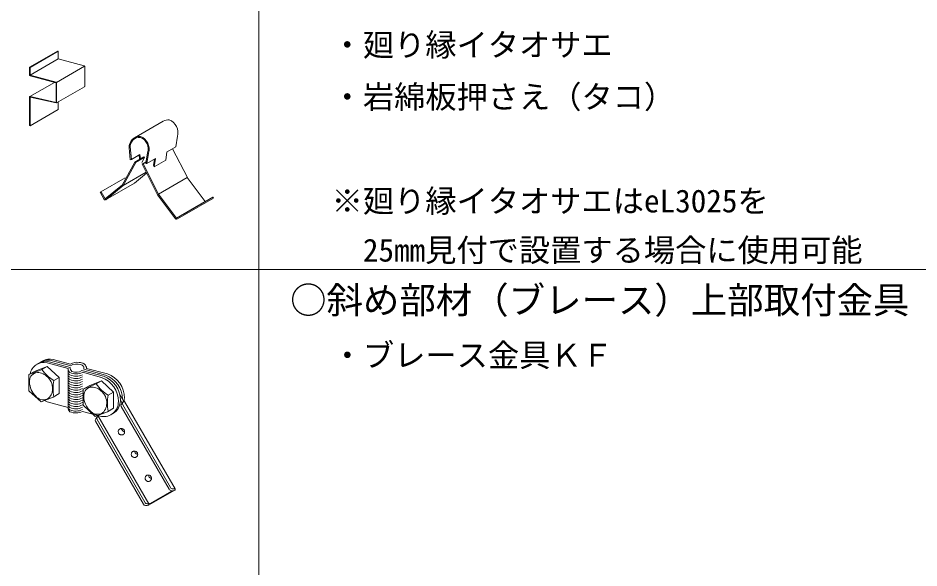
# Model space of a CAD drawing. Units: millimetres on the paper, enlarged 10 times, with parts at other scales. Extents: x -1950 to 1950, y -1345 to 1325.
# Drawn here: x -930.7 to -497.9, y 524.8 to 788.9 of the extents above; entities that cross this region are included whole.
import ezdxf
from ezdxf.enums import TextEntityAlignment as Align

# ---------------------------------------------------------------- set-up
doc = ezdxf.new("R2010")
doc.units = ezdxf.units.MM
doc.header["$LTSCALE"] = 10
for name, color, linetype, lineweight in [('1-B_太線１', 3, 'Continuous', 18), ('F-1_中線', 7, 'Continuous', 18), ('F-3_太線２', 3, 'Continuous', 18)]:
    doc.layers.add(name, color=color, linetype=linetype, lineweight=lineweight)
doc.layers.add('F-6_文字', color=7, linetype='Continuous')
doc.styles.add('ＭＳ ゴシック', font='')
doc.styles.get('ＭＳ ゴシック').set_extended_font_data('MS Gothic')

msp = doc.modelspace()

# ---------------------------------------------------------------- linework, layer by layer
at = {"layer": '1-B_太線１'}
for p, q in [((-919.71, 623.75), (-918.75, 624.31)), ((-916.74, 623.33), (-906.63, 620.62)), ((-915.78, 623.88), (-905.67, 621.18)), ((-914.81, 624.44), (-905.88, 622.05)), ((-913.85, 624.99), (-905.51, 622.76)), ((-925.46, 617.68), (-922.54, 619.36)), ((-921.64, 622.64), (-920.68, 623.2)), ((-919.26, 620.2), (-916.74, 621.66)), ((-906.63, 620.62), (-906.63, 601.87)), ((-905.88, 622.05), (-905.51, 621.95)), ((-900.06, 619.67), (-889.7, 616.9)), ((-899.1, 620.23), (-888.73, 617.45)), ((-897.8, 620.69), (-887.77, 618.01)), ((-925.46, 609.97), (-925.46, 617.68)), ((-913.46, 614.8), (-910.93, 616.25)), ((-910.93, 608.54), (-910.93, 616.25)), ((-899.78, 618.79), (-890.66, 616.34)), ((-893.18, 613.22), (-890.66, 614.67)), ((-899.38, 610.69), (-896.46, 612.38)), ((-899.38, 602.98), (-899.38, 610.69)), ((-913.86, 606.86), (-910.93, 608.54)), ((-887.38, 607.81), (-884.85, 609.27)), ((-884.85, 601.56), (-884.85, 609.27)), ((-879.92, 604.76), (-881.85, 608.11)), ((-916.74, 604.58), (-906.63, 601.87)), ((-916.59, 604.49), (-916.55, 604.53)), ((-880.73, 603.94), (-881.55, 605.35)), ((-881.1, 602.38), (-858.16, 562.64)), ((-881.02, 603.56), (-880.35, 604.43)), ((-880.43, 603.24), (-857.48, 563.5)), ((-879.51, 604.84), (-879.5, 604.84)), ((-899.78, 600.04), (-890.66, 597.59)), ((-893.35, 596.44), (-892.68, 597.31)), ((-892.42, 598.06), (-867.94, 555.67)), ((-887.78, 599.87), (-884.85, 601.56)), ((-886.05, 598.46), (-885.09, 599.02)), ((-893.43, 595.26), (-870.49, 555.52)), ((-892.76, 596.12), (-869.82, 556.38)), ((-867.64, 555.14), (-855.36, 562.23)), ((-867.02, 555.84), (-856.87, 561.7)), ((-856.93, 561.93), (-856.84, 561.93)), ((-856.47, 561.93), (-855.32, 562.24)), ((-868.59, 555.67), (-867.94, 555.67))]:
    msp.add_line(p, q, dxfattribs=at)
for points in [[(-922.54, 619.36), (-916.74, 621.66), (-910.93, 616.25)], [(-896.46, 612.38), (-890.66, 614.67), (-884.85, 609.27)], [(-925.46, 609.97), (-919.66, 604.56), (-913.86, 606.86)], [(-899.38, 602.98), (-893.58, 597.57), (-887.78, 599.87)], [(-856.26, 562.79), (-855.22, 562.79), (-879.5, 604.84)], [(-880.95, 591.83), (-880.92, 591.56), (-880.85, 591.29), (-880.73, 591.04), (-880.57, 590.82), (-880.38, 590.63), (-880.16, 590.47), (-879.91, 590.35), (-879.65, 590.28), (-879.48, 590.26)], [(-880.95, 591.83), (-880.92, 591.56), (-880.85, 591.29), (-880.73, 591.04), (-880.57, 590.82), (-880.38, 590.63), (-880.16, 590.47), (-879.91, 590.35), (-879.65, 590.28), (-879.48, 590.26)], [(-874.68, 580.98), (-874.65, 580.71), (-874.58, 580.44), (-874.46, 580.19), (-874.31, 579.97), (-874.11, 579.77), (-873.89, 579.62), (-873.65, 579.5), (-873.39, 579.43), (-873.21, 579.4)], [(-874.68, 580.98), (-874.65, 580.71), (-874.58, 580.44), (-874.46, 580.19), (-874.31, 579.97), (-874.11, 579.77), (-873.89, 579.62), (-873.65, 579.5), (-873.39, 579.43), (-873.21, 579.4)], [(-868.04, 569.47), (-868.01, 569.2), (-867.94, 568.93), (-867.82, 568.68), (-867.66, 568.46), (-867.47, 568.26), (-867.25, 568.11), (-867, 567.99), (-866.74, 567.92), (-866.57, 567.89)], [(-868.04, 569.47), (-868.01, 569.2), (-867.94, 568.93), (-867.82, 568.68), (-867.66, 568.46), (-867.47, 568.26), (-867.25, 568.11), (-867, 567.99), (-866.74, 567.92), (-866.57, 567.89)]]:
    msp.add_lwpolyline(points, dxfattribs=at)
for points in [[(-880.35, 588.84), (-880.12, 588.98), (-879.91, 589.15), (-879.74, 589.36), (-879.61, 589.6), (-879.52, 589.85), (-879.48, 590.12), (-879.49, 590.39), (-879.54, 590.66), (-879.63, 590.92), (-879.77, 591.16), (-879.95, 591.37), (-880.15, 591.55), (-880.39, 591.68), (-880.64, 591.78), (-880.91, 591.83), (-881.18, 591.83), (-881.44, 591.78), (-881.69, 591.69), (-881.92, 591.55), (-882.13, 591.38), (-882.3, 591.17), (-882.43, 590.93), (-882.52, 590.68), (-882.56, 590.41), (-882.55, 590.14), (-882.5, 589.87), (-882.41, 589.61), (-882.27, 589.37), (-882.09, 589.16), (-881.89, 588.98), (-881.65, 588.85), (-881.4, 588.75), (-881.13, 588.7), (-880.86, 588.7), (-880.6, 588.75)], [(-874.08, 577.99), (-873.85, 578.13), (-873.65, 578.3), (-873.48, 578.51), (-873.35, 578.75), (-873.26, 579), (-873.22, 579.27), (-873.22, 579.54), (-873.27, 579.81), (-873.37, 580.07), (-873.51, 580.31), (-873.68, 580.52), (-873.89, 580.69), (-874.12, 580.83), (-874.38, 580.93), (-874.64, 580.98), (-874.91, 580.98), (-875.18, 580.93), (-875.43, 580.84), (-875.66, 580.7), (-875.86, 580.53), (-876.03, 580.32), (-876.16, 580.08), (-876.25, 579.83), (-876.29, 579.56), (-876.29, 579.28), (-876.24, 579.02), (-876.14, 578.76), (-876.01, 578.52), (-875.83, 578.31), (-875.62, 578.13), (-875.39, 578), (-875.13, 577.9), (-874.87, 577.85), (-874.6, 577.85), (-874.33, 577.9)], [(-867.44, 566.48), (-867.21, 566.62), (-867, 566.79), (-866.83, 567), (-866.7, 567.24), (-866.61, 567.49), (-866.57, 567.76), (-866.58, 568.03), (-866.63, 568.3), (-866.72, 568.56), (-866.86, 568.8), (-867.04, 569.01), (-867.24, 569.18), (-867.48, 569.32), (-867.73, 569.42), (-868, 569.47), (-868.27, 569.47), (-868.53, 569.42), (-868.78, 569.33), (-869.01, 569.19), (-869.22, 569.02), (-869.39, 568.81), (-869.52, 568.57), (-869.61, 568.32), (-869.65, 568.05), (-869.64, 567.77), (-869.59, 567.51), (-869.5, 567.25), (-869.36, 567.01), (-869.18, 566.8), (-868.98, 566.62), (-868.74, 566.49), (-868.49, 566.39), (-868.22, 566.34), (-867.95, 566.34), (-867.69, 566.39)]]:
    msp.add_lwpolyline(points, close=True, dxfattribs=at)
for centre, radius, start, end in [((-918.34, 616.93), 6.59, 75.9384, 170.3681), ((-917.38, 617.49), 6.59, 75.9384, 120), ((-916.42, 618.04), 6.59, 75.9384, 124.8271), ((-915.46, 618.6), 6.59, 75.9384, 120), ((-902.34, 617.12), 6.47, 81.1654, 119.3614), ((-901.42, 619.1), 4.42, 58.359, 89.0192), ((-948.58, 685.81), 71.86, 289.102, 294.0793), ((-904.4, 630.34), 17.98, 214.2885, 239.7653), ((-904.31, 620.46), 2.33, 176.0109, 231.2464), ((-903.34, 621.01), 2.33, 176.0109, 231.2464), ((-902.32, 616.31), 6.47, 73.7143, 119.3614), ((-902.85, 623.62), 4.84, 246.2334, 305.2462), ((-900.79, 620.74), 1.76, 343.0242, 81.0423), ((-901.62, 617.39), 6.04, 61.5648, 65.316), ((-900.68, 620.56), 2.88, 2.7081, 47.9103), ((-920.99, 614.54), 4.23, 105.6664, 185.5591), ((-921.26, 612.42), 6.26, 46.5727, 98.011), ((-921.83, 611.06), 7.66, 357.677, 50.4184), ((-895.16, 610.94), 18.7, 168.1028, 191.8972), ((-904.31, 619.34), 2.33, 210.76, 231.2464), ((-904.31, 618.22), 2.33, 210.76, 231.2464), ((-904.31, 617.1), 2.33, 210.76, 231.2464), ((-904.31, 615.98), 2.33, 210.76, 231.2464), ((-902.92, 624.78), 6.77, 245.1415, 297.6157), ((-902.92, 623.66), 6.77, 245.1415, 297.6157), ((-902.92, 622.55), 6.77, 245.1415, 297.6157), ((-902.92, 621.43), 6.77, 245.1415, 297.6157), ((-894.71, 604.83), 12.2, 359.7649, 70.6098), ((-893.75, 605.39), 12.2, 359.7649, 70.6098), ((-892.79, 605.94), 12.2, 359.8703, 70.6098), ((-891.82, 606.5), 12.2, 359.7649, 70.6098), ((-915.03, 614.55), 10.18, 182.3285, 225.2208), ((-919.65, 610.58), 5.47, 302.4982, 1.7776), ((-904.31, 614.86), 2.33, 210.76, 231.2464), ((-904.31, 613.74), 2.33, 210.76, 231.2464), ((-904.31, 612.63), 2.33, 210.76, 231.2464), ((-904.31, 611.51), 2.33, 210.76, 231.2464), ((-902.92, 620.31), 6.77, 245.1415, 297.6157), ((-902.92, 619.19), 6.77, 245.1415, 297.6157), ((-902.92, 618.07), 6.77, 245.1415, 297.6157), ((-902.92, 616.95), 6.77, 245.1415, 297.6157), ((-894.91, 607.55), 4.23, 105.6664, 185.5591), ((-922.5, 678.83), 71.86, 289.102, 294.0793), ((-895.18, 605.43), 6.26, 46.5727, 98.011), ((-878.32, 623.35), 17.98, 214.2885, 239.7653), ((-918.54, 610.34), 4.74, 219.5172, 292.7041), ((-904.31, 610.39), 2.33, 210.76, 231.2464), ((-904.31, 609.27), 2.33, 210.76, 231.2464), ((-904.31, 608.15), 2.33, 210.76, 231.2464), ((-902.92, 615.83), 6.77, 245.1415, 297.6157), ((-902.92, 614.71), 6.77, 245.1415, 297.6157), ((-902.92, 613.59), 6.77, 245.1415, 297.6157), ((-902.92, 612.47), 6.77, 245.1415, 297.6157), ((-888.95, 607.56), 10.18, 182.3285, 225.2208), ((-895.75, 604.07), 7.66, 357.677, 50.4184), ((-869.08, 603.96), 18.7, 168.1028, 191.8972), ((-886.72, 606.27), 7.09, 348.0578, 1.4138), ((-911.02, 617.26), 13.91, 239.9354, 245.7322), ((-904.31, 601.71), 2.33, 176.0109, 231.2464), ((-904.31, 607.03), 2.33, 210.76, 231.2464), ((-904.31, 605.91), 2.33, 210.76, 231.2464), ((-904.31, 604.79), 2.33, 210.76, 231.2464), ((-904.31, 603.67), 2.33, 210.76, 231.2464), ((-902.92, 611.35), 6.77, 245.1415, 297.6157), ((-902.92, 610.24), 6.77, 245.1415, 297.6157), ((-902.92, 609.12), 6.77, 245.1415, 297.6157), ((-902.92, 608), 6.77, 245.1415, 297.6157), ((-889.6, 604.61), 7.09, 261.4338, 1.4138), ((-893.57, 603.59), 5.47, 302.4982, 1.7776), ((-888.64, 605.16), 7.09, 300, 1.4138), ((-880.18, 602.91), 1.06, 142.1231, 210), ((-879.51, 603.78), 1.06, 90, 210), ((-904.31, 602.59), 2.33, 210.76, 231.2464), ((-902.92, 606.92), 6.77, 245.1415, 297.6157), ((-902.92, 606.03), 6.77, 245.1415, 297.6157), ((-892.46, 603.35), 4.74, 219.5172, 292.7041), ((-891.84, 596.65), 1.06, 108.9254, 210), ((-892.51, 595.79), 1.06, 142.1231, 210), ((-856.26, 564.21), 1.42, 210, 270), ((-855.54, 562.57), 0.394, 303.8977, 35.2927), ((-856.93, 563.35), 1.42, 210, 270), ((-856.91, 561.82), 0.127, 284.5215, 58.4028), ((-869.26, 556.23), 1.42, 210, 263.4076), ((-868.59, 557.09), 1.42, 210, 270), ((-869.3, 559.53), 4.71, 268.4706, 286.2251), ((-872.22, 566.3), 12.06, 290.5748, 292.3373), ((-868.17, 559.5), 3.83, 273.2956, 287.4367)]:
    msp.add_arc(centre, radius, start, end, dxfattribs=at)
at = {"layer": 'F-1_中線'}
for p, q in [((-925.21, 765.28), (-911.7, 773.08)), ((-924.94, 765.21), (-911.43, 773.01)), ((-924.94, 761.51), (-911.43, 769.31)), ((-911.43, 769.31), (-898.92, 765.96)), ((-925.21, 765.28), (-924.94, 765.21)), ((-925.21, 765.28), (-925.21, 761.57)), ((-924.94, 765.21), (-924.94, 761.51)), ((-912.25, 758.04), (-898.74, 765.84)), ((-898.66, 765.64), (-898.66, 756.19)), ((-913.19, 758.06), (-925.08, 751.19)), ((-924.94, 761.51), (-912.43, 758.16)), ((-924.94, 761.21), (-912.43, 757.86)), ((-912.43, 757.86), (-912.43, 748.44)), ((-912.17, 757.84), (-912.17, 748.39)), ((-898.76, 755.97), (-912.29, 748.16)), ((-925.21, 750.98), (-925.21, 737.28)), ((-924.94, 751.22), (-912.43, 748.44)), ((-924.94, 750.92), (-924.94, 737.21)), ((-912.42, 748.14), (-924.94, 750.92)), ((-924.94, 737.21), (-911.43, 745.01)), ((-911.43, 748.65), (-911.43, 745.01)), ((-925.21, 737.28), (-924.94, 737.21)), ((-874.78, 731.39), (-860.93, 739.39)), ((-854.16, 732.13), (-854.97, 727.03)), ((-876.8, 720.92), (-877.33, 726.58)), ((-876.26, 720.97), (-876.83, 727.04)), ((-872.53, 723.13), (-872.27, 721.13)), ((-859.15, 724.62), (-859.77, 720.72)), ((-859.13, 724.63), (-854.97, 727.03)), ((-856.42, 726.2), (-849.34, 712.29)), ((-874.6, 719.78), (-880.63, 708.73)), ((-874.14, 719.53), (-880.17, 708.48)), ((-876.8, 720.92), (-876.26, 720.97)), ((-874.6, 719.79), (-870.32, 722.26)), ((-874.14, 719.53), (-874.59, 719.79)), ((-869.87, 721.99), (-871.2, 719.55)), ((-871.12, 718.73), (-869.21, 719.84)), ((-871.11, 718.72), (-871.12, 718.73)), ((-871.11, 718.72), (-863.65, 704.06)), ((-870.65, 718.95), (-863.19, 704.29)), ((-865.08, 721.2), (-865.55, 718.26)), ((-864.69, 721.42), (-865.31, 717.52)), ((-865.31, 717.52), (-859.77, 720.72)), ((-880.17, 708.48), (-869.15, 714.85)), ((-868.91, 714.39), (-874.74, 709.71)), ((-865.31, 717.52), (-865.55, 718.26)), ((-890.9, 705.52), (-879.25, 712.24)), ((-863.25, 704.36), (-849.39, 712.36)), ((-890.84, 705.55), (-891.32, 705.27)), ((-888.67, 701.66), (-874.82, 709.66)), ((-880.17, 708.48), (-888.6, 701.71)), ((-889.29, 701.78), (-891.32, 705.27)), ((-863.65, 704.06), (-855.09, 692.58)), ((-850.93, 694.86), (-837.08, 702.85)), ((-836.83, 702.41), (-850.68, 694.41)), ((-837.07, 702.86), (-836.83, 702.41)), ((-840.79, 700.84), (-854.64, 692.84)), ((-854.34, 692.42), (-850.68, 694.41)), ((-850.93, 694.86), (-850.68, 694.41))]:
    msp.add_line(p, q, dxfattribs=at)
for points in [[(-911.7, 773.08), (-911.43, 773.01), (-911.43, 769.31)], [(-876.26, 720.97), (-872.11, 723.37), (-871.85, 721.37)], [(-868.48, 724.21), (-869.28, 719.18), (-869.3, 719.1), (-868.83, 719.03)], [(-868.03, 724.08), (-868.83, 719.03), (-864.67, 721.43)], [(-874.14, 719.53), (-869.87, 721.99), (-870.32, 722.26)], [(-871.12, 718.73), (-870.65, 718.95), (-869.19, 719.8)], [(-849.39, 712.36), (-840.79, 700.84), (-837.07, 702.86)], [(-880.48, 708.86), (-888.85, 702.13), (-890.84, 705.55)], [(-863.25, 704.36), (-854.64, 692.84), (-850.93, 694.86)]]:
    msp.add_lwpolyline(points, dxfattribs=at)
for centre, radius, start, end in [((-899.01, 765.61), 0.357, 4.1766, 74.5513), ((-924.82, 761.57), 0.382, 181.0854, 251.46), ((-912.52, 757.81), 0.357, 4.1766, 74.5513), ((-898.88, 756.13), 0.195, 297.8089, 326.6174), ((-898.97, 756.2), 0.31, 324.0998, 357.193), ((-924.96, 750.98), 0.242, 85.5696, 180.1758), ((-912.38, 748.35), 0.214, 256.7203, 292.267), ((-912.39, 748.33), 0.195, 297.8089, 326.6174), ((-912.48, 748.4), 0.31, 324.0998, 357.193), ((-858.37, 734.96), 5.12, 86.4816, 120), ((-860.44, 733.97), 6.55, 343.2663, 68.6443), ((-872.23, 726.96), 5.12, 86.4816, 184.3441), ((-872.34, 727.12), 4.49, 84.279, 188.8406), ((-874.3, 725.97), 6.55, 343.2663, 68.6443), ((-874.02, 726.13), 5.86, 340.8426, 68.6931), ((-875.05, 710.07), 0.471, 300, 310.8541), ((-888.91, 702.07), 0.471, 216.9256, 310.8541), ((-854.62, 692.96), 0.6, 218.4624, 296.9945)]:
    msp.add_arc(centre, radius, start, end, dxfattribs=at)
at = {"layer": 'F-3_太線２', "color": 4, "lineweight": 9}
msp.add_line((-815, 1265), (-815, 370.03), dxfattribs=at)
at = {"layer": 'F-3_太線２'}
msp.add_line((-1910, 668.2), (-20, 668.2), dxfattribs=at)

# ---------------------------------------------------------------- texts
at = {"layer": 'F-6_文字', "style": 'ＭＳ ゴシック'}
for s, height, p in [('・廻り縁イタオサエ', 11, (-780.04, 767.29)), ('・岩綿板押さえ（タコ）', 11, (-780.04, 742.29)), ('※廻り縁イタオサエはeL3025を', 11, (-780.04, 692.29)), ('\u300025mm見付で設置する場合に使用可能', 11, (-780.04, 668.66)), ('○斜め部材（ブレース）上部取付金具', 12.83, (-800, 643.2)), ('・ブレース金具ＫＦ', 11, (-780, 618.2))]:
    msp.add_text(s, height=height, dxfattribs=at).set_placement(p, align=Align.BOTTOM_LEFT)

doc.saveas('drawing.dxf')
